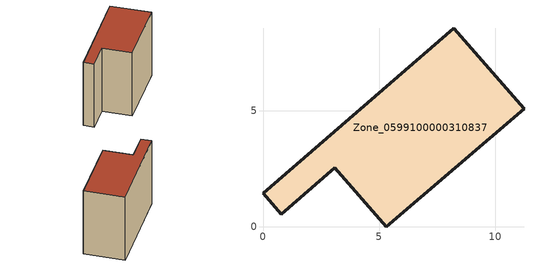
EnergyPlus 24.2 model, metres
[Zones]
Zone_0599100000310837
 floor ground (C_G): 3.08,2.54 0.79,0.54 0,1.45 8.2,8.54 11.23,5.07 5.3,0 z0
 wall outside (C_F): 8.2,8.54 0,1.45 0.79,0.54 3.08,2.54 5.3,0 11.23,5.07 8.2,8.54 z0:8.18
 roof outside (C_R): 11.23,5.07 8.2,8.54 0,1.45 0.79,0.54 3.08,2.54 5.3,0 z8.18
[BUILDING]
Pand.0599100000310837: North Axis=0; Terrain=City; Loads Convergence Tolerance Value=0.04; Temperature Convergence Tolerance Value=0.4; Solar Distribution=FullExterior; Maximum Number of Warmup Days=25; Minimum Number of Warmup Days=1
[Site:Location]
Rotterdam.The.Hague.AP_ZH_NLD Design_Conditions: Latitude=51.96; Longitude=4.45; Time Zone=1; Elevation=-4.5
[SITE:GROUNDTEMPERATURE:BUILDINGSURFACE]
18, 18, 18, 18, 18, 18, 18, 18, 18, 18, 18, 18
[MATERIAL] Thermal Absorptance=0.9; Solar Absorptance=0.7; Visible Absorptance=0.7
Name | Roughness | Thickness | Conductivity | Density | Specific Heat
G.TI.1946 | MediumSmooth | 0.15 | 1 | 540 | 1210
F.TI.1946 | Rough | 0.3 | 0.857143 | 1920 | 840
R.TI.1946 | MediumRough | 0.2 | 0.1 | 1500 | 1000
[CONSTRUCTION]
C_G: G.TI.1946
C_F: F.TI.1946
C_R: R.TI.1946
[ZONE]
Zone_0599100000310837: Type=1; Multiplier=1; Ceiling Height=Autocalculate; Volume=Autocalculate; Floor Area=autocalculate; Part of Total Floor Area=Yes
[ZONEINFILTRATION:DESIGNFLOWRATE]
Infil_Zone_0599100000310837: Zone or ZoneList or Space or SpaceList=Zone_0599100000310837; Schedule=AlwaysOn; Design Flow Rate Calculation Method=Flow/Area; Flow Rate per Floor Area=0.003; Constant Term Coefficient=1; Temperature Term Coefficient=0; Velocity Term Coefficient=0; Velocity Squared Term Coefficient=0
[HVACTEMPLATE:ZONE:IDEALLOADSAIRSYSTEM]
Zone_0599100000310837: Maximum Heating Supply Air Temperature=50; Minimum Cooling Supply Air Temperature=13; Maximum Heating Supply Air Humidity Ratio=0.0156; Minimum Cooling Supply Air Humidity Ratio=0.0077; Heating Limit=NoLimit; Cooling Limit=NoLimit; Dehumidification Control Type=ConstantSensibleHeatRatio; Cooling Sensible Heat Ratio=0.7; Dehumidification Setpoint=60; Humidification Control Type=None; Humidification Setpoint=30; Outdoor Air Method=None; Outdoor Air Flow Rate per Person=0.00944; Outdoor Air Flow Rate per Zone Floor Area=0; Outdoor Air Flow Rate per Zone=0; Demand Controlled Ventilation Type=None; Outdoor Air Economizer Type=NoEconomizer; Heat Recovery Type=None; Sensible Heat Recovery Effectiveness=0.7; Latent Heat Recovery Effectiveness=0.65
[ZONECONTROL:THERMOSTAT]
ThermostatControl_Zone_0599100000310837: Zone or ZoneList=Zone_0599100000310837; Control Type Schedule=DualSetpointControlType; Control 1=Thermostat_Zone_0599100000310837; Temperature Difference Between Cutout And Setpoint=0
[THERMOSTATSETPOINT:DUALSETPOINT]
Thermostat_Zone_0599100000310837: Heating Setpoint Temperature Schedule=HeatingSetpoint_Zone_0599100000310837; Cooling Setpoint Temperature Schedule=CoolingSetpoint_Zone_0599100000310837
[SCHEDULE:COMPACT]
HeatingSetpoint_Zone_0599100000310837: Through: 12/31, For: AllDays, Until: 24:00, 21
CoolingSetpoint_Zone_0599100000310837: Through: 12/31, For: AllDays, Until: 24:00, 24
DualSetpointControlType: Through: 12/31, For: AllDays, Until: 24:00, 4
AlwaysOn: Through: 12/31, For: AllDays, Until: 24:00, 1
